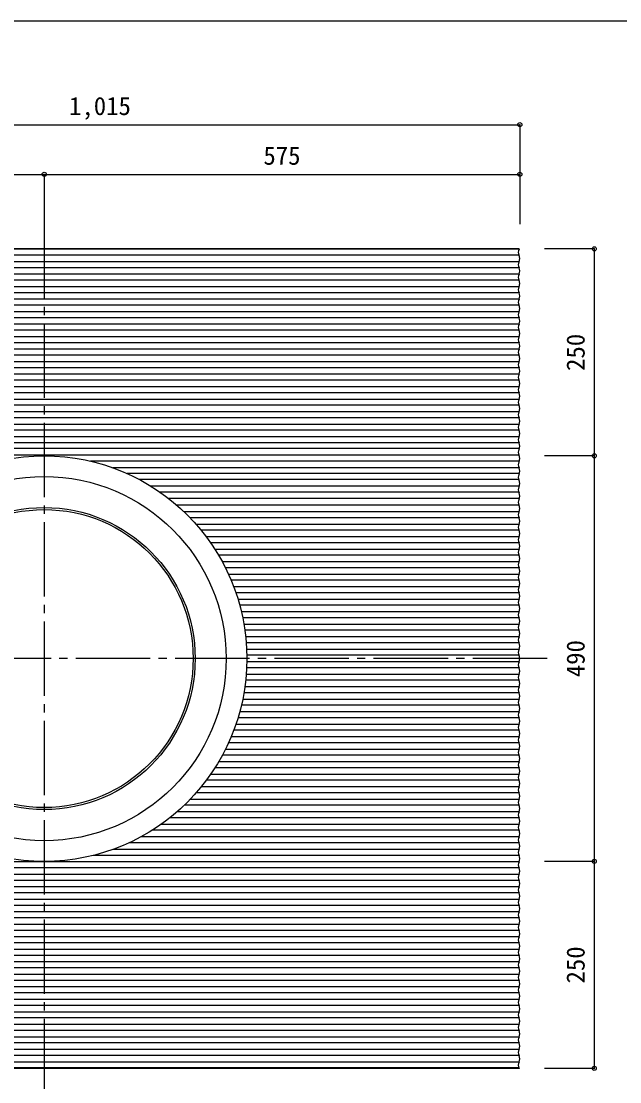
# Model space of a CAD drawing. Units: millimetres at full size, sheet at 1:10. Extents: x -1447 to 1393, y -1005 to 983.
# Drawn here: x -723 to 1, y -298 to 983 of the extents above; entities that cross this region are included whole.
import ezdxf
from ezdxf.enums import TextEntityAlignment as Align

# ---------------------------------------------------------------- set-up
doc = ezdxf.new("R2010")
doc.units = ezdxf.units.MM
doc.header["$LTSCALE"] = 10
doc.header["$PDMODE"] = 32
doc.header["$PDSIZE"] = 5
doc.linetypes.add('CHAIN2', pattern=[12, 9, -1, 1, -1])
for name, color, linetype in [('0-0_Defpoints', 7, 'Continuous'), ('1-0', 7, 'Continuous'), ('1-1', 7, 'CHAIN2'), ('1-8', 7, 'Continuous')]:
    doc.layers.add(name, color=color, linetype=linetype)
doc.styles.add('ＭＳ ゴシック', font='')
doc.styles.get('ＭＳ ゴシック').set_extended_font_data('MS Gothic')

msp = doc.modelspace()

# ---------------------------------------------------------------- linework, layer by layer
at = {"layer": '0-0_Defpoints'}
msp.add_lwpolyline([(-1446.63, -1004.65), (1393.37, -1004.65), (1393.37, 983.35), (-1446.63, 983.35)], close=True, dxfattribs=at)
at = {"layer": '1-0'}
for p, q in [((-120.76, 708.33), (-1134.03, 708.33)), ((-121.01, 707.8), (-1133.98, 707.8)), ((-121.01, 700.69), (-1133.98, 700.69)), ((-121.01, 692.69), (-1133.98, 692.69)), ((-121.01, 685.58), (-1133.98, 685.58)), ((-121.01, 685.58), (-1133.98, 685.58)), ((-121.01, 677.59), (-1133.98, 677.59)), ((-121.01, 670.48), (-1133.98, 670.48)), ((-121.01, 662.48), (-1133.98, 662.48)), ((-121.01, 655.37), (-1133.98, 655.37)), ((-121.01, 647.38), (-1133.98, 647.38)), ((-121.01, 640.27), (-1133.98, 640.27)), ((-121.01, 632.27), (-1133.98, 632.27)), ((-121.01, 625.16), (-1133.98, 625.16)), ((-121.01, 617.17), (-1133.98, 617.17)), ((-121.01, 610.06), (-1133.98, 610.06)), ((-121.01, 602.06), (-1133.98, 602.06)), ((-121.01, 594.95), (-1133.98, 594.95)), ((-121.01, 586.96), (-1133.98, 586.96)), ((-121.01, 579.85), (-1133.98, 579.85)), ((-121.01, 571.85), (-1133.98, 571.85)), ((-121.01, 564.74), (-1133.98, 564.74)), ((-121.01, 556.75), (-1133.98, 556.75)), ((-121.01, 549.64), (-1133.98, 549.64)), ((-121.01, 541.64), (-1133.98, 541.64)), ((-121.01, 534.53), (-1133.98, 534.53)), ((-121.01, 526.54), (-1133.98, 526.54)), ((-121.01, 519.43), (-1133.98, 519.43)), ((-121.01, 511.43), (-1133.98, 511.43)), ((-121.01, 504.32), (-1133.98, 504.32)), ((-121.01, 496.33), (-1133.98, 496.33)), ((-121.01, 489.22), (-1133.98, 489.22)), ((-121.01, 481.22), (-1133.98, 481.22)), ((-121.01, 474.11), (-1133.98, 474.11)), ((-121.01, 467.01), (-1133.98, 467.01)), ((-121.01, 459.01), (-1133.98, 459.01)), ((-121.01, 451.9), (-639.28, 451.9)), ((-121.01, 443.9), (-612.21, 443.9)), ((-121.01, 436.8), (-594.6, 436.8)), ((-120.96, 429.69), (-580.09, 429.69)), ((-120.96, 421.69), (-566.16, 421.69)), ((-120.96, 414.58), (-555.32, 414.58)), ((-120.96, 406.59), (-544.45, 406.59)), ((-121.01, 398.59), (-534.71, 398.59)), ((-121.01, 390.59), (-525.92, 390.59)), ((-121.01, 383.48), (-518.77, 383.48)), ((-121.01, 375.49), (-511.38, 375.49)), ((-121.01, 368.38), (-505.34, 368.38)), ((-121.01, 360.38), (-499.08, 360.38)), ((-121.01, 353.27), (-493.94, 353.27)), ((-121.01, 345.28), (-488.61, 345.28)), ((-121.01, 338.17), (-484.23, 338.17)), ((-121.01, 330.17), (-479.7, 330.17)), ((-121.01, 323.06), (-475.99, 323.06)), ((-121.01, 315.07), (-472.16, 315.07)), ((-121.01, 307.96), (-469.05, 307.96)), ((-121.01, 299.96), (-465.87, 299.96)), ((-121.01, 292.85), (-463.31, 292.85)), ((-121.01, 284.86), (-460.71, 284.86)), ((-121.01, 277.75), (-458.66, 277.75)), ((-121.01, 269.75), (-456.63, 269.75)), ((-121.01, 262.64), (-455.05, 262.64)), ((-121.01, 254.65), (-453.55, 254.65)), ((-121.01, 247.54), (-452.44, 247.54)), ((-121.01, 239.54), (-451.45, 239.54)), ((-121.01, 232.43), (-450.79, 232.43)), ((-121.01, 224.44), (-450.29, 224.44)), ((-121.01, 217.33), (-450.07, 217.33)), ((-121.01, 209.33), (-450.07, 209.33)), ((-121.01, 194.23), (-450.79, 194.23)), ((-121.01, 202.22), (-450.29, 202.22)), ((-121.01, 187.12), (-451.45, 187.12)), ((-121.01, 172.01), (-453.55, 172.01)), ((-121.01, 179.12), (-452.44, 179.12)), ((-121.01, 156.91), (-456.63, 156.91)), ((-121.01, 164.02), (-455.05, 164.02)), ((-121.01, 141.8), (-460.71, 141.8)), ((-121.01, 148.91), (-458.66, 148.91)), ((-121.01, 133.81), (-463.31, 133.81)), ((-121.01, 118.7), (-469.05, 118.7)), ((-121.01, 126.7), (-465.87, 126.7)), ((-121.01, 103.6), (-475.99, 103.6)), ((-121.01, 111.59), (-472.16, 111.59)), ((-121.01, 96.49), (-479.7, 96.49)), ((-121.01, 81.38), (-488.61, 81.38)), ((-121.01, 88.49), (-484.23, 88.49)), ((-121.01, 66.28), (-499.08, 66.28)), ((-121.01, 73.39), (-493.94, 73.39)), ((-121.01, 58.28), (-505.34, 58.28)), ((-121.01, 43.18), (-518.77, 43.18)), ((-121.01, 51.17), (-511.38, 51.17)), ((-121.01, 28.07), (-534.71, 28.07)), ((-121.01, 36.07), (-525.92, 36.07)), ((-121.01, 12.97), (-554.05, 12.97)), ((-121.01, 20.96), (-543.32, 20.96)), ((-121.01, 5.86), (-564.73, 5.86)), ((-121.01, -9.25), (-592.65, -9.25)), ((-121.01, -2.14), (-578.43, -2.14)), ((-121.01, -24.35), (-635.61, -24.35)), ((-121.01, -17.24), (-612.21, -17.24)), ((-121.01, -32.35), (-1133.98, -32.35)), ((-121.01, -39.46), (-1133.98, -39.46)), ((-121.01, -47.45), (-1133.98, -47.45)), ((-121.01, -54.56), (-1133.98, -54.56)), ((-121.01, -62.56), (-1133.98, -62.56)), ((-121.01, -69.67), (-1133.98, -69.67)), ((-121.01, -77.66), (-1133.98, -77.66)), ((-121.01, -84.77), (-1133.98, -84.77)), ((-121.01, -92.77), (-1133.98, -92.77)), ((-121.01, -99.88), (-1133.98, -99.88)), ((-121.01, -107.87), (-1133.98, -107.87)), ((-121.01, -114.98), (-1133.98, -114.98)), ((-121.01, -122.98), (-1133.98, -122.98)), ((-121.01, -130.09), (-1133.98, -130.09)), ((-121.01, -138.08), (-1133.98, -138.08)), ((-121.01, -145.19), (-1133.98, -145.19)), ((-121.01, -153.19), (-1133.98, -153.19)), ((-121.01, -160.3), (-1133.98, -160.3)), ((-121.01, -168.29), (-1133.98, -168.29)), ((-121.01, -175.4), (-1133.98, -175.4)), ((-121.01, -183.4), (-1133.98, -183.4)), ((-121.01, -190.51), (-1133.98, -190.51)), ((-121.01, -198.5), (-1133.98, -198.5)), ((-121.01, -205.61), (-1133.98, -205.61)), ((-121.01, -213.61), (-1133.98, -213.61)), ((-121.01, -220.72), (-1133.98, -220.72)), ((-121.01, -228.71), (-1133.98, -228.71)), ((-121.01, -235.82), (-1133.98, -235.82)), ((-121.01, -243.82), (-1133.98, -243.82)), ((-121.01, -250.93), (-1133.98, -250.93)), ((-121.01, -258.92), (-1133.98, -258.92)), ((-121.01, -258.92), (-1133.98, -258.92)), ((-121.01, -266.03), (-1133.98, -266.03)), ((-120.71, -281.67), (-1134.03, -281.67)), ((-121.01, -274.03), (-1133.98, -274.03)), ((-121.01, -281.14), (-1133.98, -281.14))]:
    msp.add_line(p, q, dxfattribs=at)
for radius in [245, 220, 182.5, 180]:
    msp.add_circle((-695.04, 213.33), radius, dxfattribs=at)
for centre, radius, start, end in [((-114.1, 704.24), 7.77, 152.7637, 207.2363), ((-128.78, 711.8), 8.74, 332.76266, 336.6328), ((-114.1, 689.14), 7.77, 152.76375, 207.23625), ((-128.78, 696.69), 8.74, 332.76256, 27.23744), ((-128.78, 681.59), 8.74, 332.76266, 27.23734), ((-114.1, 674.03), 7.77, 152.7637, 207.2363), ((-128.78, 666.48), 8.74, 332.76256, 27.23744), ((-114.1, 658.93), 7.77, 152.76375, 207.23625), ((-128.78, 651.38), 8.74, 332.76266, 27.23734), ((-114.1, 643.82), 7.77, 152.7637, 207.2363), ((-114.1, 628.72), 7.77, 152.76375, 207.23625), ((-128.78, 636.27), 8.74, 332.76266, 27.23734), ((-114.1, 613.61), 7.77, 152.7637, 207.2363), ((-128.78, 621.17), 8.74, 332.76256, 27.23744), ((-128.78, 606.06), 8.74, 332.76266, 27.23734), ((-114.1, 598.51), 7.77, 152.76375, 207.23625), ((-128.78, 590.96), 8.74, 332.76256, 27.23744), ((-114.1, 583.4), 7.77, 152.76358, 207.23642), ((-128.78, 575.85), 8.74, 332.76266, 27.23734), ((-114.1, 568.3), 7.77, 152.76375, 207.23625), ((-128.78, 560.75), 8.74, 332.76256, 27.23744), ((-114.1, 553.19), 7.77, 152.76375, 207.23625), ((-114.1, 538.09), 7.77, 152.76358, 207.23642), ((-128.78, 545.64), 8.74, 332.76266, 27.23734), ((-114.1, 522.98), 7.77, 152.76375, 207.23625), ((-128.78, 530.54), 8.74, 332.76256, 27.23744), ((-128.78, 515.43), 8.74, 332.76266, 27.23734), ((-114.1, 507.88), 7.77, 152.7637, 207.2363), ((-128.78, 500.33), 8.74, 332.76256, 27.23744), ((-114.1, 492.77), 7.77, 152.76375, 207.23625), ((-128.78, 485.22), 8.74, 332.76266, 27.23734), ((-114.1, 477.67), 7.77, 152.7637, 207.2363), ((-128.78, 470.12), 8.74, 332.76266, 27.23734), ((-114.1, 462.56), 7.77, 152.76375, 207.23625), ((-114.1, 447.46), 7.77, 152.76373, 207.23627), ((-128.78, 455.01), 8.74, 332.76261, 27.23739), ((-114.1, 432.35), 7.77, 152.76373, 207.23627), ((-128.78, 439.91), 8.74, 332.76261, 27.23739), ((-128.78, 424.8), 8.74, 332.76261, 27.23739), ((-114.1, 417.25), 7.77, 152.76373, 207.23627), ((-128.78, 409.7), 8.74, 332.76261, 27.23739), ((-114.1, 402.14), 7.77, 152.76373, 207.23627), ((-128.78, 394.59), 8.74, 332.76261, 27.23739), ((-114.1, 387.04), 7.77, 152.76373, 207.23627), ((-114.1, 371.93), 7.77, 152.76373, 207.23627), ((-128.78, 379.49), 8.74, 332.76261, 27.23739), ((-114.1, 356.83), 7.77, 152.76373, 207.23627), ((-128.78, 364.38), 8.74, 332.76261, 27.23739), ((-128.78, 349.28), 8.74, 332.76261, 27.23739), ((-114.1, 341.72), 7.77, 152.76373, 207.23627), ((-128.78, 334.17), 8.74, 332.76265, 27.23735), ((-114.1, 326.62), 7.77, 152.7637, 207.2363), ((-128.78, 319.07), 8.74, 332.76261, 27.23739), ((-114.1, 311.51), 7.77, 152.76373, 207.23627), ((-128.78, 303.96), 8.74, 332.76261, 27.23739), ((-114.1, 296.41), 7.77, 152.76373, 207.23627), ((-114.1, 281.3), 7.77, 152.7637, 207.2363), ((-128.78, 288.86), 8.74, 332.76261, 27.23739), ((-114.1, 266.2), 7.77, 152.76371, 207.23629), ((-128.78, 273.75), 8.74, 332.76262, 27.23738), ((-128.78, 258.65), 8.74, 332.76261, 27.23739), ((-114.1, 251.09), 7.77, 152.76371, 207.23629), ((-128.78, 243.54), 8.74, 332.76262, 27.23738), ((-114.1, 235.99), 7.77, 152.76371, 207.23629), ((-128.78, 228.44), 8.74, 332.76261, 27.23739), ((-114.1, 220.88), 7.77, 152.76371, 207.23629), ((-114.1, 205.78), 7.77, 152.76371, 207.23629), ((-128.78, 213.33), 8.74, 332.76262, 27.23738), ((-114.1, 190.67), 7.77, 152.76371, 207.23629), ((-128.78, 198.23), 8.74, 332.76261, 27.23739), ((-128.78, 183.12), 8.74, 332.76262, 27.23738), ((-114.1, 175.57), 7.77, 152.76371, 207.23629), ((-128.78, 168.02), 8.74, 332.76261, 27.23739), ((-114.1, 160.46), 7.77, 152.76371, 207.23629), ((-128.78, 152.91), 8.74, 332.76262, 27.23738), ((-114.1, 145.36), 7.77, 152.7637, 207.2363), ((-128.78, 137.81), 8.74, 332.76261, 27.23739), ((-114.1, 130.25), 7.77, 152.76373, 207.23627), ((-114.1, 115.15), 7.77, 152.76373, 207.23627), ((-128.78, 122.7), 8.74, 332.76261, 27.23739), ((-114.1, 100.04), 7.77, 152.7637, 207.2363), ((-128.78, 107.6), 8.74, 332.76261, 27.23739), ((-128.78, 92.49), 8.74, 332.76265, 27.23735), ((-114.1, 84.94), 7.77, 152.76373, 207.23627), ((-128.78, 77.39), 8.74, 332.76261, 27.23739), ((-114.1, 69.83), 7.77, 152.76373, 207.23627), ((-128.78, 62.28), 8.74, 332.76261, 27.23739), ((-114.1, 54.73), 7.77, 152.76373, 207.23627), ((-114.1, 39.62), 7.77, 152.76373, 207.23627), ((-128.78, 47.18), 8.74, 332.76261, 27.23739), ((-114.1, 24.52), 7.77, 152.76373, 207.23627), ((-128.78, 32.07), 8.74, 332.76261, 27.23739), ((-114.1, 9.41), 7.77, 152.76373, 207.23627), ((-128.78, 16.97), 8.74, 332.76261, 27.23739), ((-128.78, 1.86), 8.74, 332.76261, 27.23739), ((-114.1, -5.69), 7.77, 152.76373, 207.23627), ((-128.78, -13.24), 8.74, 332.76261, 27.23739), ((-114.1, -20.8), 7.77, 152.76373, 207.23627), ((-128.78, -28.35), 8.74, 332.76261, 27.23739), ((-114.1, -35.9), 7.77, 152.76375, 207.23625), ((-114.1, -51.01), 7.77, 152.7637, 207.2363), ((-128.78, -43.45), 8.74, 332.76266, 27.23734), ((-114.1, -66.11), 7.77, 152.76375, 207.23625), ((-128.78, -58.56), 8.74, 332.76266, 27.23734), ((-128.78, -73.66), 8.74, 332.76256, 27.23744), ((-114.1, -81.22), 7.77, 152.7637, 207.2363), ((-128.78, -88.77), 8.74, 332.76266, 27.23734), ((-114.1, -96.32), 7.77, 152.76375, 207.23625), ((-128.78, -103.87), 8.74, 332.76256, 27.23744), ((-114.1, -111.43), 7.77, 152.76358, 207.23642), ((-128.78, -118.98), 8.74, 332.76266, 27.23734), ((-114.1, -126.53), 7.77, 152.76375, 207.23625), ((-114.1, -141.64), 7.77, 152.76375, 207.23625), ((-128.78, -134.08), 8.74, 332.76256, 27.23744), ((-114.1, -156.74), 7.77, 152.76358, 207.23642), ((-128.78, -149.19), 8.74, 332.76266, 27.23734), ((-128.78, -164.29), 8.74, 332.76256, 27.23744), ((-114.1, -171.85), 7.77, 152.76375, 207.23625), ((-128.78, -179.4), 8.74, 332.76266, 27.23734), ((-114.1, -186.95), 7.77, 152.7637, 207.2363), ((-128.78, -194.5), 8.74, 332.76256, 27.23744), ((-114.1, -202.06), 7.77, 152.76375, 207.23625), ((-114.1, -217.16), 7.77, 152.7637, 207.2363), ((-128.78, -209.61), 8.74, 332.76266, 27.23734), ((-114.1, -232.27), 7.77, 152.76375, 207.23625), ((-128.78, -224.71), 8.74, 332.76266, 27.23734), ((-128.78, -239.82), 8.74, 332.76256, 27.23744), ((-114.1, -247.37), 7.77, 152.7637, 207.2363), ((-128.78, -254.92), 8.74, 332.76266, 27.23734), ((-114.1, -262.48), 7.77, 152.76375, 207.23625), ((-128.78, -270.03), 8.74, 332.76256, 27.23744), ((-114.1, -277.58), 7.77, 152.7637, 211.7589)]:
    msp.add_arc(centre, radius, start, end, dxfattribs=at)
at = {"layer": '1-1'}
for p, q in [((-695.04, 738.33), (-695.04, -326.53)), ((-86.81, 213.33), (-1168.27, 213.33))]:
    msp.add_line(p, q, dxfattribs=at)
at = {"layer": '1-8'}
for p, q in [((-1135.04, 858.33), (-120.04, 858.33)), ((-120.04, 858.33), (-120.04, 798.33)), ((-1135.04, 798.33), (-695.04, 798.33)), ((-695.04, 798.33), (-695.04, 738.33)), ((-695.04, 798.33), (-120.04, 798.33)), ((-120.04, 798.33), (-120.04, 738.33)), ((-30.04, 708.33), (-90.04, 708.33)), ((-30.04, 708.33), (-30.04, 458.33)), ((-30.04, 458.33), (-90.04, 458.33)), ((-30.04, 458.33), (-30.04, -31.67)), ((-30.04, -31.67), (-90.04, -31.67)), ((-30.04, -31.67), (-30.04, -281.67)), ((-30.04, -281.67), (-90.04, -281.67))]:
    msp.add_line(p, q, dxfattribs=at)
for p in [(-120.04, 858.33), (-695.04, 798.33), (-120.04, 798.33), (-30.04, 708.33), (-30.04, 458.33), (-30.04, -31.67), (-30.04, -281.67)]:
    msp.add_point(p, dxfattribs=at)

# ---------------------------------------------------------------- texts
at = {"layer": '1-8', "style": 'ＭＳ ゴシック'}
for s, p in [('1,015', (-665.04, 863.33)), ('575', (-430.04, 803.33))]:
    msp.add_text(s, height=21.99, dxfattribs=at).set_placement(p, align=Align.BOTTOM_LEFT)
for s, p in [('250', (-35.04, 560.83)), ('490', (-35.04, 190.83)), ('250', (-35.04, -179.17))]:
    msp.add_text(s, height=21.99, rotation=90, dxfattribs=at).set_placement(p, align=Align.BOTTOM_LEFT)

doc.saveas('drawing.dxf')
